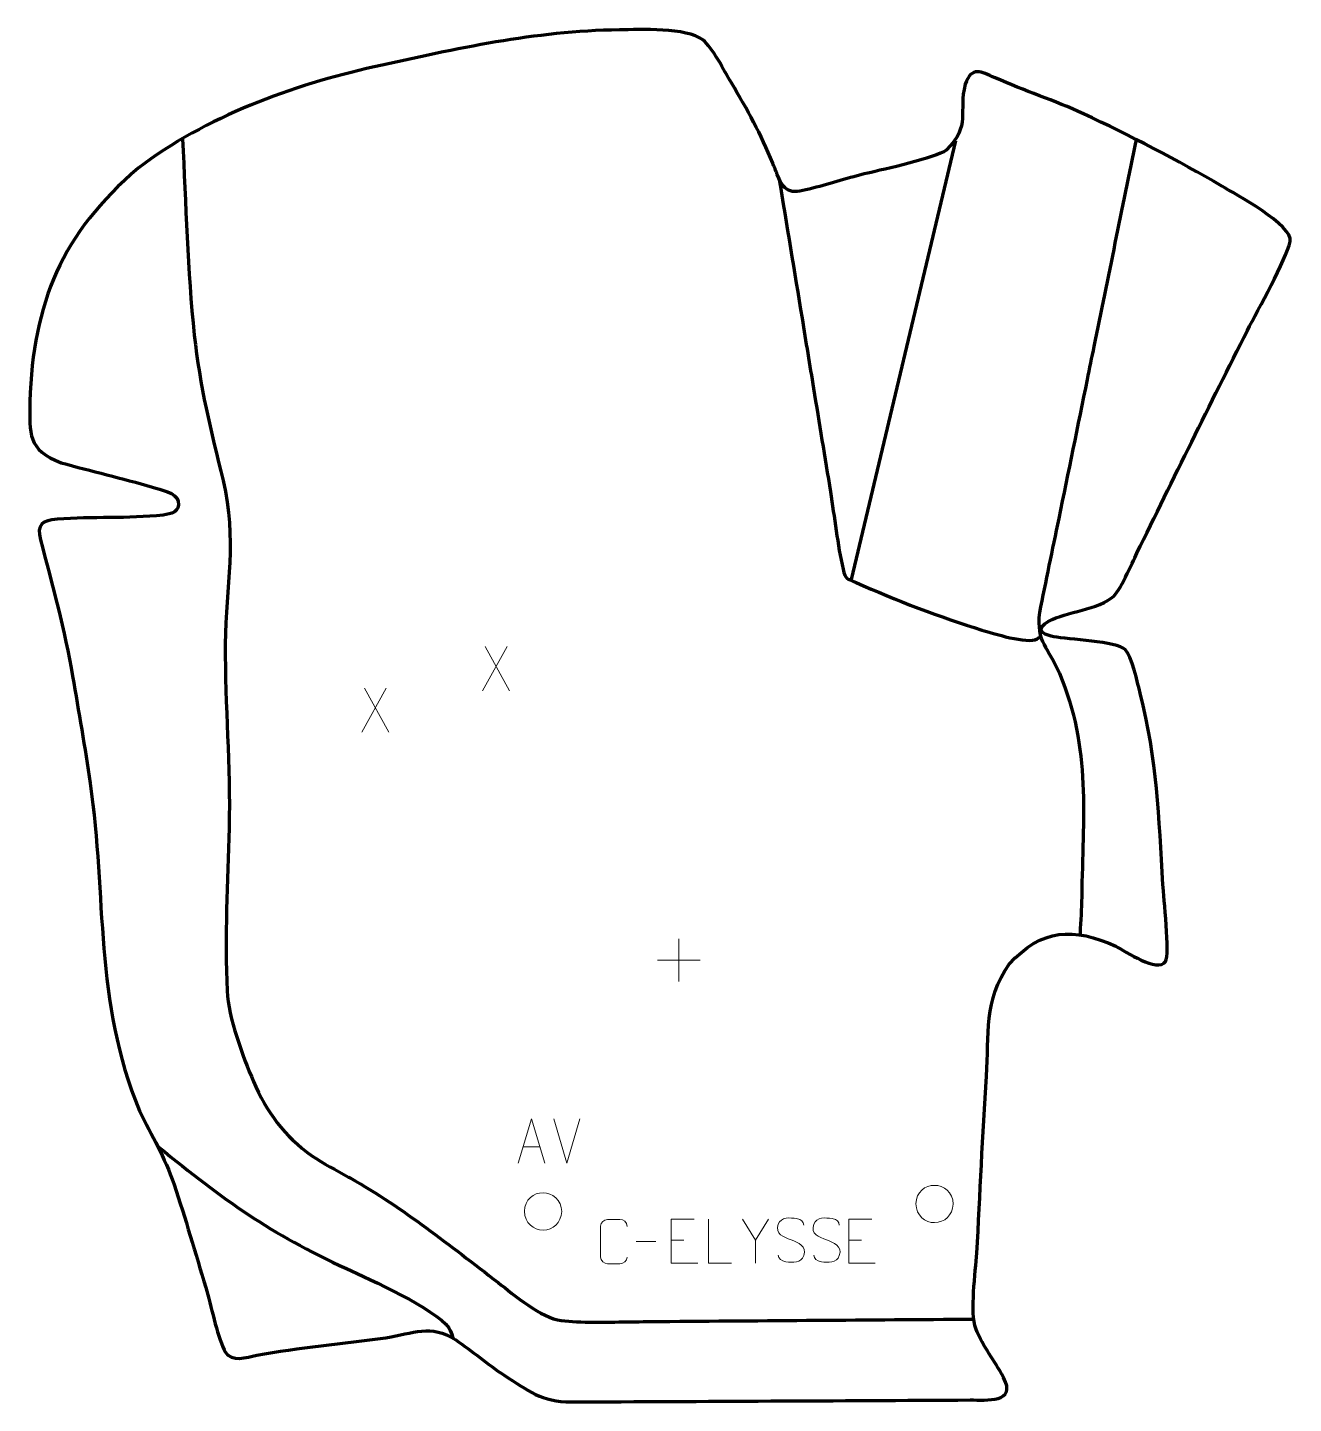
# Model space of a CAD drawing. Header units: millimetres. Extents: x -304 to 409, y -207 to 568.
import ezdxf

# ---------------------------------------------------------------- set-up
doc = ezdxf.new("R2010")
doc.units = ezdxf.units.MM
doc.header["$MEASUREMENT"] = 0
for name, color, linetype in [('layer 1', 7, 'Continuous'), ('layer 2', 7, 'Continuous'), ('layer 3', 7, 'Continuous')]:
    doc.layers.add(name, color=color, linetype=linetype)

msp = doc.modelspace()

# ---------------------------------------------------------------- linework, layer by layer
at = {"layer": 'layer 1', "color": 250, "lineweight": 9}
for points in [[(63.2167, 55.0589), (63.2167, 55.0589), (63.2167, 31.081), (63.2167, 31.081)], [(51.2278, 43.0699), (51.2278, 43.0699), (75.2057, 43.0699), (75.2057, 43.0699)], [(0.1727, -71.2526), (0.1727, -71.2526), (-7.1491, -46.299), (-7.1491, -46.299)], [(7.4946, -46.299), (7.4946, -46.299), (0.1728, -71.2526), (0.1728, -71.2526)], [(-24.4642, -61.9959), (-24.4642, -61.9959), (-14.9685, -61.9959), (-14.9685, -61.9959)]]:
    msp.add_open_spline(points, degree=3, dxfattribs=at)
for points, knots in [([(-27.1868, -71.2453), (-27.1868, -71.2453), (-19.8158, -46.2918), (-19.8158, -46.2918), (-19.8158, -46.2918), (-19.8158, -46.2918), (-12.2459, -71.2453), (-12.2459, -71.2453)], [0, 0, 0, 0, 0.33333333, 0.33333333, 0.33333333, 0.33333333, 1, 1, 1, 1]), ([(196.7391, -94.1488), (196.8098, -87.5084), (202.0838, -83.6624), (207.2391, -83.7594), (207.2391, -83.7594), (212.3944, -83.6624), (217.6684, -87.7258), (217.7391, -94.3662), (217.7391, -94.3662), (217.3689, -100.6955), (212.927, -104.7262), (207.2391, -104.7556), (207.2391, -104.7556), (202.0838, -104.8526), (196.8098, -100.7892), (196.7391, -94.1488)], [0, 0, 0, 0, 0.2, 0.2, 0.2, 0.2, 0.4, 0.4, 0.4, 0.4, 0.6, 0.6, 0.6, 0.6, 1, 1, 1, 1]), ([(-23.7404, -98.3584), (-23.6697, -91.718), (-18.3957, -87.872), (-13.2404, -87.969), (-13.2404, -87.969), (-8.0851, -87.872), (-2.8111, -91.9354), (-2.7404, -98.5758), (-2.7404, -98.5758), (-3.1106, -104.9051), (-7.5525, -108.9358), (-13.2404, -108.9652), (-13.2404, -108.9652), (-18.3957, -109.0622), (-23.6697, -104.9988), (-23.7404, -98.3584)], [0, 0, 0, 0, 0.2, 0.2, 0.2, 0.2, 0.4, 0.4, 0.4, 0.4, 0.6, 0.6, 0.6, 0.6, 1, 1, 1, 1])]:
    msp.add_open_spline(points, degree=3, knots=knots, dxfattribs=at)
at = {"layer": 'layer 2', "color": 242, "lineweight": 200}
msp.add_open_spline([(118.6579, 485.5785), (123.2803, 473.944), (127.291, 475.082), (138.7037, 477.9033), (138.7037, 477.9033), (149.123, 480.4789), (159.0626, 483.8622), (169.6453, 486.3632), (169.6453, 486.3632), (178.3881, 488.4294), (207.7553, 494.7642), (213.8577, 499.3151), (213.8577, 499.3151), (227.863, 513.1343), (220.5505, 520.8052), (224.4397, 536.3826), (224.4397, 536.3826), (228.298, 546.7464), (233.1338, 543.722), (241.4242, 539.9937), (241.4242, 539.9937), (257.8705, 532.6548), (274.6761, 527.3787), (291.2251, 519.7276), (291.2251, 519.7276), (317.0656, 507.7204), (344.3892, 493.4834), (368.9641, 479.0605), (368.9641, 479.0605), (376.4307, 474.7595), (409.3911, 456.8894), (407.5797, 447.7896), (407.5797, 447.7896), (405.2641, 437.5335), (389.2501, 409.1949), (383.4273, 397.7329), (383.4273, 397.7329), (362.3281, 356.1592), (341.7031, 314.0907), (321.1514, 272.2332), (321.1514, 272.2332), (318.4434, 266.7179), (311.6075, 250.3955), (307.3186, 247.3114), (307.3186, 247.3114), (295.6973, 238.9545), (279.5555, 239.7387), (269.3027, 232.531), (269.3027, 232.531), (263.8838, 228.0736), (270.3934, 226.19), (274.4325, 225.1843), (274.4325, 225.1843), (282.2755, 223.8483), (310.0588, 222.5328), (314.6011, 218.0733), (314.6011, 218.0733), (318.3854, 214.3579), (321.5656, 199.258), (323.0467, 193.4945), (323.0467, 193.4945), (332.6813, 155.4538), (333.5464, 124.134), (335.8358, 85.535), (335.8358, 85.535), (336.3025, 78.7279), (339.9395, 46.158), (337.3486, 42.332), (337.3486, 42.332), (332.8276, 35.6561), (314.7745, 48.1566), (309.3585, 50.8774), (309.3585, 50.8774), (285.6914, 61.6986), (267.4501, 60.9904), (249.317, 40.8033), (249.317, 40.8033), (234.8618, 20.5578), (238.1227, 1.0104), (236.5023, -22.2173), (236.5023, -22.2173), (234.1901, -55.5199), (233.0091, -88.752), (231.013, -122.0275), (231.013, -122.0275), (230.3204, -132.3052), (227.2105, -155.5982), (230.4271, -164.4362), (230.4271, -164.4362), (234.8476, -175.4317), (240.9572, -182.0573), (246.1154, -191.9768), (246.1154, -191.9768), (253.7351, -206.6299), (236.5269, -204.5863), (227.2801, -204.6377), (227.2801, -204.6377), (152.4294, -205.0502), (77.5785, -205.4356), (2.7273, -205.7557), (2.7273, -205.7557), (-14.1129, -205.648), (-21.6816, -199.4999), (-35.1501, -190.7445), (-35.1501, -190.7445), (-44.6361, -184.4693), (-53.1294, -177.0777), (-62.348, -170.8729), (-62.348, -170.8729), (-76.8291, -161.4916), (-86.1, -167.2727), (-101.703, -169.5783), (-101.703, -169.5783), (-125.7225, -173.1274), (-150.8132, -175.0389), (-174.5379, -179.4432), (-174.5379, -179.4432), (-180.3424, -180.5209), (-188.4797, -183.8154), (-192.3225, -177.4891), (-192.3225, -177.4891), (-192.3225, -177.4891), (-192.8999, -176.4235), (-192.8999, -176.4235), (-192.8999, -176.4235), (-197.0453, -167.413), (-200.1689, -151.4598), (-203.2174, -141.324), (-203.2174, -141.324), (-209.0367, -122.0317), (-214.6595, -102.3283), (-221.0845, -83.2531), (-221.0845, -83.2531), (-226.4822, -67.4569), (-233.3705, -56.3916), (-240.5005, -41.7817), (-240.5005, -41.7817), (-266.2096, 20.1169), (-259.0311, 78.5141), (-268.3229, 142.8193), (-268.3229, 142.8193), (-271.2232, 162.7686), (-274.8218, 183.0496), (-278.1982, 202.9587), (-278.1982, 202.9587), (-282.6331, 228.8675), (-289.6483, 254.3389), (-296.278, 279.7624), (-296.278, 279.7624), (-298.5853, 288.6108), (-295.3052, 290.6649), (-286.9247, 291.4527), (-286.9247, 291.4527), (-267.013, 292.8974), (-247.1307, 291.6259), (-227.2657, 293.774), (-227.2657, 293.774), (-222.769, 294.2767), (-217.5097, 295.6712), (-218.6857, 301.5296), (-218.6857, 301.5296), (-219.6587, 306.3759), (-228.9349, 308.2172), (-233.2212, 309.5045), (-233.2212, 309.5045), (-250.3516, 314.5693), (-267.578, 318.4795), (-284.7077, 323.252), (-284.7077, 323.252), (-303.5939, 330.5437), (-302.484, 339.3748), (-302.2571, 357.7076), (-302.2571, 357.7076), (-300.5069, 413.3222), (-284.2405, 452.6131), (-241.2992, 489.1412), (-241.2992, 489.1412), (-203.3398, 518.1132), (-154.62, 535.9367), (-108.28, 546.195), (-108.28, 546.195), (-61.3898, 556.5777), (-18.6321, 566.2721), (29.7954, 567.0631), (29.7954, 567.0631), (41.3547, 567.2519), (67.6348, 568.3744), (76.715, 561.4511), (76.715, 561.4511), (82.4239, 556.7167), (88.7594, 544.0966), (92.8206, 537.289), (92.8206, 537.289), (101.9093, 522.0545), (109.3906, 508.4521), (116.1217, 491.9656), (116.1217, 491.9656), (116.9832, 489.842), (117.8239, 487.7129), (118.6579, 485.5785)], degree=3, knots=[0, 0, 0, 0, 0.01960784, 0.01960784, 0.01960784, 0.01960784, 0.03921569, 0.03921569, 0.03921569, 0.03921569, 0.05882353, 0.05882353, 0.05882353, 0.05882353, 0.07843137, 0.07843137, 0.07843137, 0.07843137, 0.09803922, 0.09803922, 0.09803922, 0.09803922, 0.11764706, 0.11764706, 0.11764706, 0.11764706, 0.1372549, 0.1372549, 0.1372549, 0.1372549, 0.15686275, 0.15686275, 0.15686275, 0.15686275, 0.17647059, 0.17647059, 0.17647059, 0.17647059, 0.19607843, 0.19607843, 0.19607843, 0.19607843, 0.21568627, 0.21568627, 0.21568627, 0.21568627, 0.23529412, 0.23529412, 0.23529412, 0.23529412, 0.25490196, 0.25490196, 0.25490196, 0.25490196, 0.2745098, 0.2745098, 0.2745098, 0.2745098, 0.29411765, 0.29411765, 0.29411765, 0.29411765, 0.31372549, 0.31372549, 0.31372549, 0.31372549, 0.33333333, 0.33333333, 0.33333333, 0.33333333, 0.35294118, 0.35294118, 0.35294118, 0.35294118, 0.37254902, 0.37254902, 0.37254902, 0.37254902, 0.39215686, 0.39215686, 0.39215686, 0.39215686, 0.41176471, 0.41176471, 0.41176471, 0.41176471, 0.43137255, 0.43137255, 0.43137255, 0.43137255, 0.45098039, 0.45098039, 0.45098039, 0.45098039, 0.47058824, 0.47058824, 0.47058824, 0.47058824, 0.49019608, 0.49019608, 0.49019608, 0.49019608, 0.50980392, 0.50980392, 0.50980392, 0.50980392, 0.52941176, 0.52941176, 0.52941176, 0.52941176, 0.54901961, 0.54901961, 0.54901961, 0.54901961, 0.56862745, 0.56862745, 0.56862745, 0.56862745, 0.58823529, 0.58823529, 0.58823529, 0.58823529, 0.60784314, 0.60784314, 0.60784314, 0.60784314, 0.62745098, 0.62745098, 0.62745098, 0.62745098, 0.64705882, 0.64705882, 0.64705882, 0.64705882, 0.66666667, 0.66666667, 0.66666667, 0.66666667, 0.68627451, 0.68627451, 0.68627451, 0.68627451, 0.70588235, 0.70588235, 0.70588235, 0.70588235, 0.7254902, 0.7254902, 0.7254902, 0.7254902, 0.74509804, 0.74509804, 0.74509804, 0.74509804, 0.76470588, 0.76470588, 0.76470588, 0.76470588, 0.78431373, 0.78431373, 0.78431373, 0.78431373, 0.80392157, 0.80392157, 0.80392157, 0.80392157, 0.82352941, 0.82352941, 0.82352941, 0.82352941, 0.84313725, 0.84313725, 0.84313725, 0.84313725, 0.8627451, 0.8627451, 0.8627451, 0.8627451, 0.88235294, 0.88235294, 0.88235294, 0.88235294, 0.90196078, 0.90196078, 0.90196078, 0.90196078, 0.92156863, 0.92156863, 0.92156863, 0.92156863, 0.94117647, 0.94117647, 0.94117647, 0.94117647, 0.96078431, 0.96078431, 0.96078431, 0.96078431, 1, 1, 1, 1], dxfattribs=at)
at = {"layer": 'layer 3', "color": 142, "lineweight": 200}
for points, knots in [([(-216.278, 505.6109), (-214.3546, 469.1389), (-213.5158, 431.417), (-209.6878, 395.1835), (-209.6878, 395.1835), (-206.5985, 366.4147), (-200.3273, 341.1763), (-193.4676, 313.26), (-193.4676, 313.26), (-185.4606, 280.0344), (-191.9263, 254.13), (-192.2117, 221.043), (-192.2117, 221.043), (-192.4664, 186.4015), (-189.1734, 152.4323), (-190.0683, 117.5628), (-190.0683, 117.5628), (-190.8507, 87.0759), (-192.6573, 56.1607), (-191.1728, 25.6981), (-191.1728, 25.6981), (-190.4318, 10.4923), (-182.4102, -11.0854), (-176.3562, -25.2025), (-176.3562, -25.2025), (-169.0185, -42.2279), (-158.8263, -56.3082), (-143.5357, -67.0616), (-143.5357, -67.0616), (-136.9319, -71.4869), (-129.7158, -75.186), (-122.7741, -79.0704), (-122.7741, -79.0704), (-122.7741, -79.0704), (-121.8519, -79.5888), (-121.8519, -79.5888), (-121.8519, -79.5888), (-91.0344, -97.2793), (-66.4782, -117.139), (-38.5364, -138.5286), (-38.5364, -138.5286), (-29.4539, -145.5235), (-14.329, -158.4983), (-2.9847, -159.9254), (-2.9847, -159.9254), (7.6474, -161.2628), (22.6657, -160.7899), (33.7098, -160.6574), (33.7098, -160.6574), (40.0452, -160.5814), (46.3791, -160.47), (52.715, -160.4102), (52.715, -160.4102), (111.3794, -159.9637), (170.0437, -159.5233), (228.708, -159.0792)], [0, 0, 0, 0, 0.06666667, 0.06666667, 0.06666667, 0.06666667, 0.13333333, 0.13333333, 0.13333333, 0.13333333, 0.2, 0.2, 0.2, 0.2, 0.26666667, 0.26666667, 0.26666667, 0.26666667, 0.33333333, 0.33333333, 0.33333333, 0.33333333, 0.4, 0.4, 0.4, 0.4, 0.46666667, 0.46666667, 0.46666667, 0.46666667, 0.53333333, 0.53333333, 0.53333333, 0.53333333, 0.6, 0.6, 0.6, 0.6, 0.66666667, 0.66666667, 0.66666667, 0.66666667, 0.73333333, 0.73333333, 0.73333333, 0.73333333, 0.8, 0.8, 0.8, 0.8, 0.86666667, 0.86666667, 0.86666667, 0.86666667, 1, 1, 1, 1]), ([(320.7714, 505.3143), (312.8367, 466.4563), (304.9024, 427.5981), (296.9678, 388.7401), (296.9678, 388.7401), (295.7009, 382.5358), (294.4341, 376.3315), (293.1671, 370.1274), (293.1671, 370.1274), (287.8331, 344.0042), (282.4989, 317.8811), (277.1648, 291.7581), (277.1648, 291.7581), (273.5636, 274.129), (269.7923, 256.4622), (266.34, 238.8127), (266.34, 238.8127), (264.2998, 221.9665), (271.4468, 219.1119), (277.5296, 204.7281), (277.5296, 204.7281), (295.5389, 162.1423), (290.7514, 123.2832), (290.1112, 78.7046), (290.1112, 78.7046), (290.0198, 71.9356), (289.6292, 65.2007), (289.167, 58.4488), (289.167, 58.4488), (289.167, 58.4488), (289.0969, 57.4348), (289.0969, 57.4348)], [0, 0, 0, 0, 0.11111111, 0.11111111, 0.11111111, 0.11111111, 0.22222222, 0.22222222, 0.22222222, 0.22222222, 0.33333333, 0.33333333, 0.33333333, 0.33333333, 0.44444444, 0.44444444, 0.44444444, 0.44444444, 0.55555556, 0.55555556, 0.55555556, 0.55555556, 0.66666667, 0.66666667, 0.66666667, 0.66666667, 0.77777778, 0.77777778, 0.77777778, 0.77777778, 1, 1, 1, 1]), ([(119.6319, 483.608), (123.9526, 457.2771), (128.2733, 430.9463), (132.5939, 404.6154), (132.5939, 404.6154), (134.7543, 391.4499), (136.9147, 378.2844), (139.0749, 365.119), (139.0749, 365.119), (142.2614, 345.7), (145.4479, 326.281), (148.6344, 306.862), (148.6344, 306.862), (150.8143, 292.7253), (152.59, 277.0352), (155.75, 263.2344), (155.75, 263.2344), (157.1052, 257.4802), (157.5181, 258.3272), (163.0917, 255.8101), (163.0917, 255.8101), (185.0582, 245.8897), (210.8786, 236.0931), (233.9573, 229.0294), (233.9573, 229.0294), (239.7637, 227.2522), (259.7034, 220.9315), (264.9561, 224.0326), (264.9561, 224.0326), (265.6097, 224.4184), (266.2286, 224.8309), (266.8605, 225.2493)], [0, 0, 0, 0, 0.11111111, 0.11111111, 0.11111111, 0.11111111, 0.22222222, 0.22222222, 0.22222222, 0.22222222, 0.33333333, 0.33333333, 0.33333333, 0.33333333, 0.44444444, 0.44444444, 0.44444444, 0.44444444, 0.55555556, 0.55555556, 0.55555556, 0.55555556, 0.66666667, 0.66666667, 0.66666667, 0.66666667, 0.77777778, 0.77777778, 0.77777778, 0.77777778, 1, 1, 1, 1]), ([(-229.682, -62.1946), (-193.3351, -91.7466), (-167.0711, -111.0226), (-123.9733, -130.6918), (-123.9733, -130.6918), (-110.6153, -136.7882), (-74.1492, -153.1871), (-66.2994, -164.0686), (-66.2994, -164.0686), (-65.0944, -165.9744), (-64.5871, -167.5511), (-64.0211, -169.7061)], [0, 0, 0, 0, 0.25, 0.25, 0.25, 0.25, 0.5, 0.5, 0.5, 0.5, 1, 1, 1, 1])]:
    msp.add_open_spline(points, degree=3, knots=knots, dxfattribs=at)
msp.add_open_spline([(219.1038, 504.5761), (219.1038, 504.5761), (160.3222, 257.4739), (160.3222, 257.4739)], degree=3, dxfattribs=at)
at = {"layer": 'layer 3', "color": 250, "lineweight": 9}
for points in [[(-33.5282, 219.6435), (-33.5282, 219.6435), (-47.2688, 194.7477), (-47.2688, 194.7477)], [(-45.8142, 219.6435), (-45.8142, 219.6435), (-32.0736, 194.69), (-32.0736, 194.69)], [(-101.5305, 196.3605), (-101.5305, 196.3605), (-115.2711, 171.4647), (-115.2711, 171.4647)], [(-113.8165, 196.3605), (-113.8165, 196.3605), (-100.0759, 171.407), (-100.0759, 171.407)], [(106.3976, -114.6215), (106.3976, -114.6215), (99.0767, -102.7228), (99.0767, -102.7228)], [(39.2351, -115.483), (39.2351, -115.483), (50.2327, -115.483), (50.2327, -115.483)], [(58.9654, -114.6025), (58.9654, -114.6025), (66.1335, -114.6025), (66.1335, -114.6025)], [(158.9654, -114.6025), (158.9654, -114.6025), (166.1335, -114.6025), (166.1335, -114.6025)]]:
    msp.add_open_spline(points, degree=3, dxfattribs=at)
for points, knots in [([(34.0418, -124.142), (33.902, -126.4654), (32.2248, -127.945), (30.0771, -127.9558), (30.0771, -127.9558), (27.7452, -127.9554), (25.4133, -127.9554), (23.0818, -127.9558), (23.0818, -127.9558), (21.1568, -128.0612), (19.1847, -126.1767), (19.1959, -124.1594), (19.1959, -124.1594), (19.1963, -118.3893), (19.1963, -112.6196), (19.1959, -106.8503), (19.1959, -106.8503), (19.2001, -104.7122), (20.9468, -102.993), (23.0992, -103.0065), (23.0992, -103.0065), (25.4249, -103.0065), (27.751, -103.0065), (30.0771, -103.0065), (30.0771, -103.0065), (32.0237, -102.971), (34.0151, -104.4625), (34.0418, -106.9001)], [0, 0, 0, 0, 0.125, 0.125, 0.125, 0.125, 0.25, 0.25, 0.25, 0.25, 0.375, 0.375, 0.375, 0.375, 0.5, 0.5, 0.5, 0.5, 0.625, 0.625, 0.625, 0.625, 0.75, 0.75, 0.75, 0.75, 1, 1, 1, 1]), ([(71.8393, -102.7228), (71.8393, -102.7228), (58.9654, -102.7228), (58.9654, -102.7228), (58.9654, -102.7228), (58.9654, -102.7228), (58.9654, -127.6764), (58.9654, -127.6764), (58.9654, -127.6764), (58.9654, -127.6764), (73.8312, -127.6764), (73.8312, -127.6764)], [0, 0, 0, 0, 0.25, 0.25, 0.25, 0.25, 0.5, 0.5, 0.5, 0.5, 1, 1, 1, 1]), ([(92.8728, -127.6764), (92.8728, -127.6764), (79.9237, -127.6764), (79.9237, -127.6764), (79.9237, -127.6764), (79.9237, -127.6764), (79.9237, -102.7228), (79.9237, -102.7228)], [0, 0, 0, 0, 0.33333333, 0.33333333, 0.33333333, 0.33333333, 1, 1, 1, 1]), ([(113.72, -102.7228), (113.72, -102.7228), (106.3976, -114.6215), (106.3976, -114.6215), (106.3976, -114.6215), (106.3976, -114.6215), (106.3983, -127.6764), (106.3983, -127.6764)], [0, 0, 0, 0, 0.33333333, 0.33333333, 0.33333333, 0.33333333, 1, 1, 1, 1]), ([(126.4031, -114.4476), (122.1548, -112.9772), (117.2467, -111.1814), (119.2518, -105.6611), (119.2518, -105.6611), (120.7553, -101.5212), (125.9689, -101.9097), (129.5725, -102.5108), (129.5725, -102.5108), (132.4331, -102.988), (133.2978, -104.2012), (133.6084, -106.2853)], [0, 0, 0, 0, 0.25, 0.25, 0.25, 0.25, 0.5, 0.5, 0.5, 0.5, 1, 1, 1, 1]), ([(146.4031, -114.4476), (142.1548, -112.9772), (137.2467, -111.1814), (139.2518, -105.6611), (139.2518, -105.6611), (140.7553, -101.5212), (145.9689, -101.9097), (149.5725, -102.5108), (149.5725, -102.5108), (152.4331, -102.988), (153.2978, -104.2012), (153.6084, -106.2853)], [0, 0, 0, 0, 0.25, 0.25, 0.25, 0.25, 0.5, 0.5, 0.5, 0.5, 1, 1, 1, 1]), ([(171.8393, -102.7228), (171.8393, -102.7228), (158.9654, -102.7228), (158.9654, -102.7228), (158.9654, -102.7228), (158.9654, -102.7228), (158.9654, -127.6764), (158.9654, -127.6764), (158.9654, -127.6764), (158.9654, -127.6764), (173.8312, -127.6764), (173.8312, -127.6764)], [0, 0, 0, 0, 0.25, 0.25, 0.25, 0.25, 0.5, 0.5, 0.5, 0.5, 1, 1, 1, 1]), ([(126.4031, -114.4477), (130.4217, -116.0944), (135.4512, -117.9827), (133.6172, -123.343), (133.6172, -123.343), (132.1574, -127.6094), (127.2466, -127.3527), (123.5205, -126.798), (123.5205, -126.798), (120.7705, -126.3882), (119.5496, -125.1747), (119.1716, -123.0625)], [0, 0, 0, 0, 0.25, 0.25, 0.25, 0.25, 0.5, 0.5, 0.5, 0.5, 1, 1, 1, 1]), ([(146.4031, -114.4477), (150.4217, -116.0944), (155.4512, -117.9827), (153.6172, -123.343), (153.6172, -123.343), (152.1574, -127.6094), (147.2466, -127.3527), (143.5205, -126.798), (143.5205, -126.798), (140.7705, -126.3882), (139.5496, -125.1747), (139.1716, -123.0625)], [0, 0, 0, 0, 0.25, 0.25, 0.25, 0.25, 0.5, 0.5, 0.5, 0.5, 1, 1, 1, 1])]:
    msp.add_open_spline(points, degree=3, knots=knots, dxfattribs=at)

doc.saveas('drawing.dxf')
